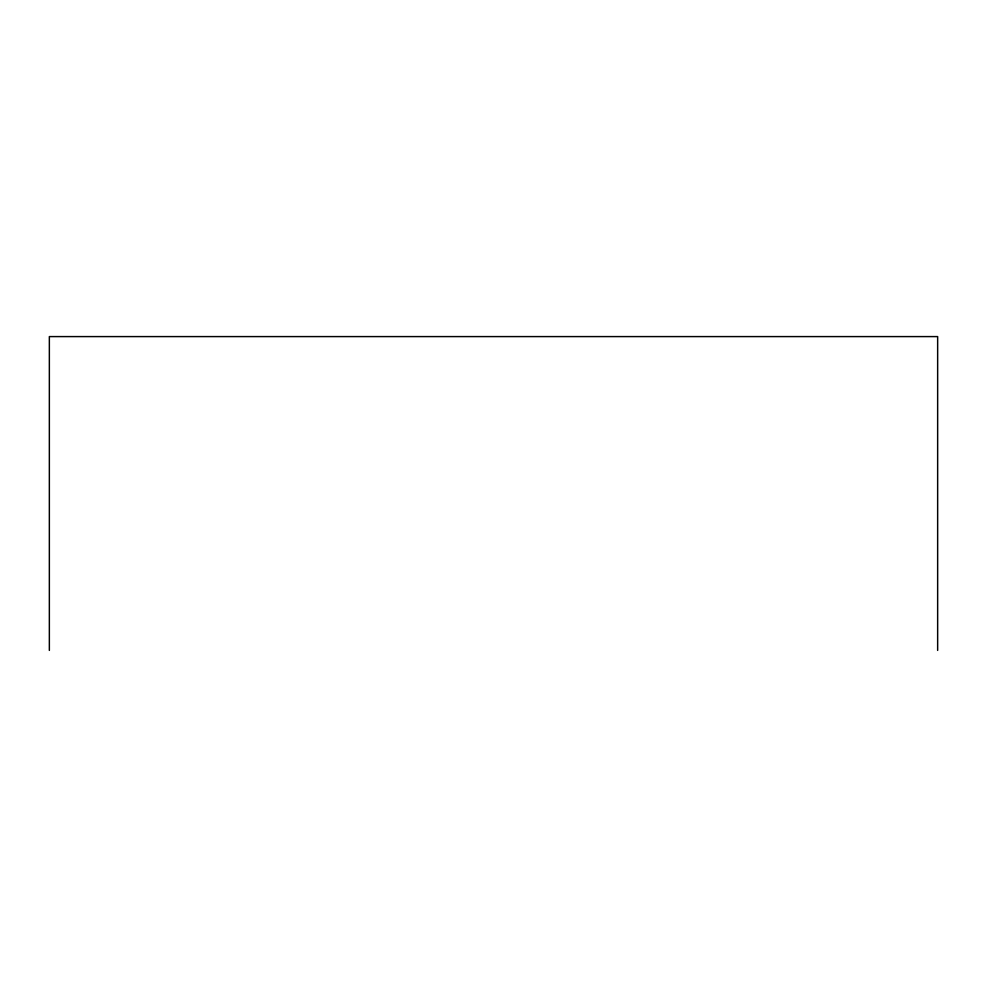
<?xml version="1.0" encoding="UTF-8"?>
<svg xmlns="http://www.w3.org/2000/svg" width="987" height="987" viewBox="0 0 987 987"><rect width="100%" height="100%" fill="white"/><g stroke="black" fill="none" stroke-linecap="round" stroke-linejoin="round"><path stroke-width="1.48" d="M937.65 650.408L937.65 336.592L49.35 336.592L49.35 650.408"/></g></svg>
